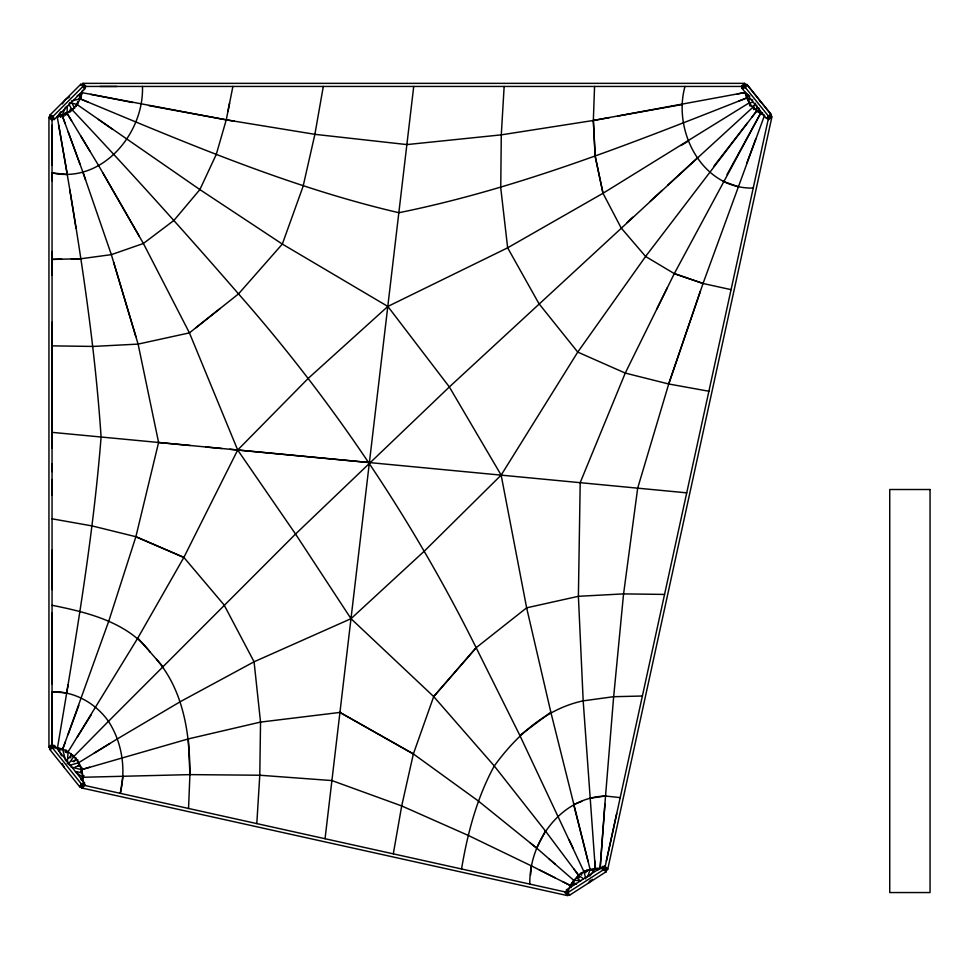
<?xml version="1.0" encoding="UTF-8"?>
<svg xmlns="http://www.w3.org/2000/svg" width="979" height="979" viewBox="0 0 979 979"><rect width="100%" height="100%" fill="white"/><g stroke="black" fill="none" stroke-linecap="round" stroke-linejoin="round"><path stroke-width="1.47" d="M767.977 116.33L768.833 116.574L604.63 869.022L567.955 892.554L82.138 784.889L52.046 747.32L52.058 691.761C74.49 691.186 95.661 703.216 108.461 721.327L295.548 534.044L449.349 386.962L387.843 306.439L282.331 244.077L199.875 189.583L76.986 104.496C72.103 110.798 65.116 115.4 57.235 116.88C75.909 222.979 93.862 329.409 101.094 437.001C92.834 541.411 74.808 644.635 57.48 747.821C72.679 750.477 84.488 765.664 82.505 781.083L82.86 777.265L81.587 769.641L78.626 762.714L117.553 738.766L180.674 701.466L254.075 661.792L351.008 618.691L424.433 551.018L501.15 475.109L577.745 352.097L645.602 256.474L621.151 227.936L603.003 193.279L595.146 156.126L593.347 120.478L594.559 86.47M52.058 683.893L52.058 613.148M52.058 589.566L52.058 550.259M52.058 495.227L52.058 479.502M52.058 471.645L52.058 463.777M52.058 448.064L52.058 322.275M52.058 275.111L52.058 251.53M52.058 180.772L52.058 172.916C101.951 183.807 144.109 133.633 142.469 86.458M749.767 105.842L748.739 99.76M67.331 105.708L67.049 112.83L64.993 113.062M70.194 111.985L70.304 109.134M188.555 808.483L189.914 774.609L188.311 738.9M504.148 86.47L501.285 134.857L500.746 187.882L507.648 247.822L538.976 303.698L577.745 352.097L625.251 373.085L668.718 383.988L703.032 283.482L764.55 115.338C754.882 111.41 747.148 102.819 745.129 92.479L737.285 93.972M256.804 823.596L259.79 775.209L260.536 722.074L188.311 738.912L81.587 769.653L89.689 767.206M67.282 763.742L68.053 752.374L64.969 751.701L68.053 751.431M70.745 757.795L71.039 753.536M604.912 804.065L600.103 868.508C584.194 867.272 569.423 879.901 567.294 895.565L81.465 787.911L81.906 785.892M461.55 868.948C467.546 833.239 476.834 797.934 494.273 765.97C516.312 735.645 545.536 708.894 583.178 700.842L595.281 868.581L600.103 868.508L605.524 796.013C560.808 797.31 529.149 841.683 529.798 884.086M76.252 106.43L77.794 101.51L77.537 104.643M589.86 798.252L605.536 796.025L613.649 696.693L583.19 700.854L578.393 596.297L580.204 482.635L625.251 373.085L674.298 273.618L760.585 113.405L756.755 110.908L645.589 256.461L674.298 273.618L703.032 283.482L731.056 289.649M530.606 874.993L531.426 865.901L468.207 835.405L401.696 805.937L331.918 780.569L259.79 775.233L189.914 774.622L82.86 777.265M76.497 771.587L80.841 772.651L81.93 767.622M82.53 90.203L80.254 98.855L76.986 104.496M325.052 838.722L413.725 86.458M753.23 188.054C702.445 189.388 672.438 131.419 684.982 86.458M123.024 775.882L120.307 793.357C126.058 768.956 122.179 742.449 108.473 721.315L73.914 756.375M68.053 684.762L66.731 692.924L52.046 691.761M323.303 86.458L314.883 134.331L406.897 144.586L501.285 134.857L593.347 120.478L745.129 92.491L749.253 102.819L603.003 193.279L507.636 247.822L387.843 306.439L308.373 378.237L237.689 450.01L183.868 557.418L137.831 638.027L68.065 751.896M393.301 853.847L401.696 805.937L413.371 753.94L433.697 696.571L476.149 647.706L526.641 607.824L578.405 596.309L623.562 593.886L613.674 696.705L642.359 696.02M148.759 105.573L226.259 119.854L232.892 86.458M227.911 111.508L229.563 103.162M606.356 861.092L616.733 813.488M747.785 95.049L747.075 98.071L752.741 100.103M746.904 84.5L745.496 87.682L742.094 88.391L746.904 84.5L771.232 114.616L766.422 118.496L742.094 88.391L743.502 85.21L746.904 84.5L771.232 114.616L769.824 117.786L744.493 86.446L82.946 86.446L52.046 117.345L52.046 747.332L62.644 749.265L108.804 621.016L135.885 536.712L158.598 442.471L138.112 344.106L93.042 346.431L52.046 345.868M57.223 116.88L62.203 115.534L82.946 172.243L111.349 254.638L138.1 344.106L189.436 332.872L238.521 293.896L282.331 244.077L303.086 186.389L314.895 134.319L226.259 119.842L216.249 154.462L199.875 189.583L173.956 220.397L143.399 243.477L189.424 332.872L237.689 450.01L295.548 534.057L351.02 618.704L433.709 696.595L494.273 765.97L545.401 830.963L578.662 875.373M668.718 383.988L637.684 488.129L623.586 593.898L664.533 594.424M738.827 101.07L746.732 97.961C633.058 142.689 519.029 188.384 398.881 212.724C288.621 187.038 184.456 142.151 80.254 98.855L82.248 92.699L226.259 119.842M585.748 872.754L586.702 869.927M587.584 876.988L589.97 869.939L593.041 870.49M700.364 291.191L668.694 383.976L708.894 391.245M62.644 749.265L65.336 741.947M68.04 734.629L78.834 705.345M746.867 162.869L755.702 139.104M64.149 116.183L62.301 115.277L65.471 107.09M65.605 115.277L66.67 112.548M80.841 772.651L81.979 769.751M580.033 873.819L576.876 877.882L579.054 879.436M656.75 309.131L667.262 287.814M545.401 830.963L536.688 848.108L573.78 880.341L570.488 885.591L531.426 865.901M760.573 113.393L727.018 174.617M77.353 737.003L91.28 714.658M83.998 775.552L81.073 779.786L82.995 777.375M571.149 884.539L571.809 883.486M572.47 882.434L573.119 881.394M755.36 109.061L753.157 106.809L755.482 103.297M62.375 103.896L64.944 100.152M57.284 116.77L60.71 111.777M60.625 117.37L62.338 114.873M68.811 758.26L71.369 754.613L74.269 755.849M68.408 764.22L73.523 756.914L71.369 754.613M73.866 761.809L76.423 758.162M589.725 876.119L595.122 868.789L597.765 870.404M588.783 882.63L590.582 880.182M752.007 117.039L756.755 110.908M713.96 166.087L747.246 123.17M433.709 696.595L476.161 647.731C412.746 519.984 332.774 400.925 238.521 293.896C184.321 231.387 128.849 169.979 72.116 109.758L62.203 115.534L65.165 123.635M80.755 84.267L49.856 115.167L51.018 118.373L54.224 119.536L85.124 88.636L80.755 84.255L83.961 85.43M51.018 115.289L48.95 117.345L48.95 747.332L51.018 749.388M80.89 85.418L82.946 83.362L744.505 83.35L746.561 85.418M54.102 118.386L52.046 120.441L48.95 117.345L51.018 117.345M83.974 88.514L86.03 86.446L82.946 83.362L82.946 86.446M566.927 890.486L564.859 892.554L567.955 895.638M602.562 867.994L604.63 865.938L607.714 869.022L605.658 871.09M626.988 222.576L632.826 217.216M650.35 201.148L662.024 190.44M667.862 185.08L752.79 107.372M697.072 158.304L449.349 386.95L501.15 475.109L526.641 607.824M588.342 883.107L592.601 879.326M195.567 328.002L220.116 308.507M550.822 712.161L590.117 869.499L584.035 871.861L519.849 735.437L550.834 712.174L526.629 607.812M569.631 895.161L606.295 871.628L605.842 868.238L602.954 866.427L566.29 889.948L569.619 895.149L566.731 893.337M65.85 99.271L69.546 96.97M77.206 95.832L82.126 92.772M78.956 98.377L81.416 96.848M94.204 753.12L109.77 743.55M681.005 145.565L688.09 141.233M582.089 872.57L587.033 871.102L583.876 871.212M573.657 804.554L581.759 801.397M73.768 108.51L69.448 111.312L72.434 110.297L68.701 103.945M576.411 883.792L570.659 885.53L571.136 887.537M71.981 761.442L76.301 760.169M69.362 765.443L78.014 762.886L77.745 759.741M75.175 766.949L79.495 765.676L79.311 763.583M762.506 112.658L760.499 113.148L758.762 107.861M71.406 100.959L79.899 98.916L79.519 95.832M609.55 117.566L593.347 120.478L595.159 156.114L603.015 193.279M617.651 116.109L682.424 104.472M749.865 102.807L752.827 102.281M59.646 750.061L62.705 749.547L65.666 760.781M71.308 258.97L80.939 258.75L111.361 254.638L143.411 243.477L98.879 165.977L67.061 113.307L71.602 120.833M530.177 842.846L536.676 848.095L478.131 800.846L413.371 753.94L339.958 712.418L260.536 722.098L254.075 661.792L224.069 604.912L183.868 557.418L135.885 536.712L92.259 525.956L52.058 518.809M61.677 259.178L52.046 259.398L80.951 258.737M99.944 86.458L116.954 86.458M52.046 747.332L48.95 747.332L52.046 744.236L54.114 746.292M576.68 877.355L579.458 877.453M581.122 880.586L574.171 880.341L573.67 883.425L576.447 883.523M52.046 432.351L190.232 445.482M206.055 446.987L221.866 448.504M229.784 449.251L686.72 492.841M158.586 442.484L369.426 462.565M52.046 172.928L67.294 174.507L58.667 125.104M605.536 796.025L620.197 797.628M600.115 868.508L604.63 869.022M758.823 110.737L756.767 110.468L756.706 105.083M226.259 119.854L234.311 121.163M90.643 94.327L132.618 102.514M52.058 605.279C87.572 612.401 127.246 622.044 150.301 652.222M768.833 116.55L771.844 117.211L607.641 869.695L605.634 869.254M77.965 765.59L80.853 766.3M71.026 767.071L81.171 769.555M69.631 102.477L76.411 104.337M60.306 114.69L62.301 115.277M674.274 273.606L703.008 283.457M723.285 181.421L738.031 186.634M750.208 105.646L753.157 106.809M80.254 98.842L88.183 102.146M73.523 756.914L75.456 757.746M135.873 536.725L183.868 557.418M762.164 114.176L762.959 114.567M562.668 881.638L570.476 885.579M539.233 869.817L554.86 877.698M339.958 712.443L413.371 753.965M98.402 119.45L112.671 129.412M75.432 772.015L82.701 777.167M578.136 874.993L583.545 878.848M745.252 92.564L749.865 96.175M549.048 858.84L555.228 864.212M769.861 114.494L771.917 116.55L768.833 119.646L766.765 117.59M743.465 88.502L741.409 86.446L744.493 83.362L744.505 85.418M83.166 782.833L85.222 784.889L82.138 787.985L80.07 785.929M156.53 659.332C183.624 690.966 189.95 734.226 189.914 774.622M137.831 638.027L162.759 666.442M573.902 869.009L578.65 875.361M80.694 135.873L89.787 150.925M72.458 104.251L74.771 108.18M102.93 173.026L139.361 236.428M759.349 99.968L760.781 102.477M78.014 762.886L79.495 765.676M57.528 747.944L61.653 755.788M62.289 763.632L64.345 767.548M476.149 647.706L519.861 735.449M569.24 839.896L572.935 847.875M570.316 885.64L571.026 887.574M68.126 131.737L79.997 164.142M82.958 172.243L85.54 179.732M113.588 262.091L135.885 336.641M65.997 749.89L66.731 752.692M573.645 804.542L588.049 861.373M584.206 872.509L585.809 878.885M581.036 872.607L581.685 875.165M69.778 189.816L75.983 228.107M594.669 860.749L595.269 868.569M753.622 105.561L753.659 109.599M52.046 125.288L52.058 164.974M51.202 746.279L49.623 749.265L79.715 786.822L82.97 785.941L84.549 782.955L54.457 745.398L49.623 749.265L51.202 746.279M81.294 783.849L79.715 786.822L84.549 782.955L81.294 783.849M930.05 489.512L889.74 489.512L889.74 892.554L930.05 892.554L930.05 489.512M53.074 116.33L49.856 115.167L54.224 119.536L53.074 116.33M606.295 871.628L603.407 869.817L602.954 866.427L606.295 871.628"/></g></svg>
